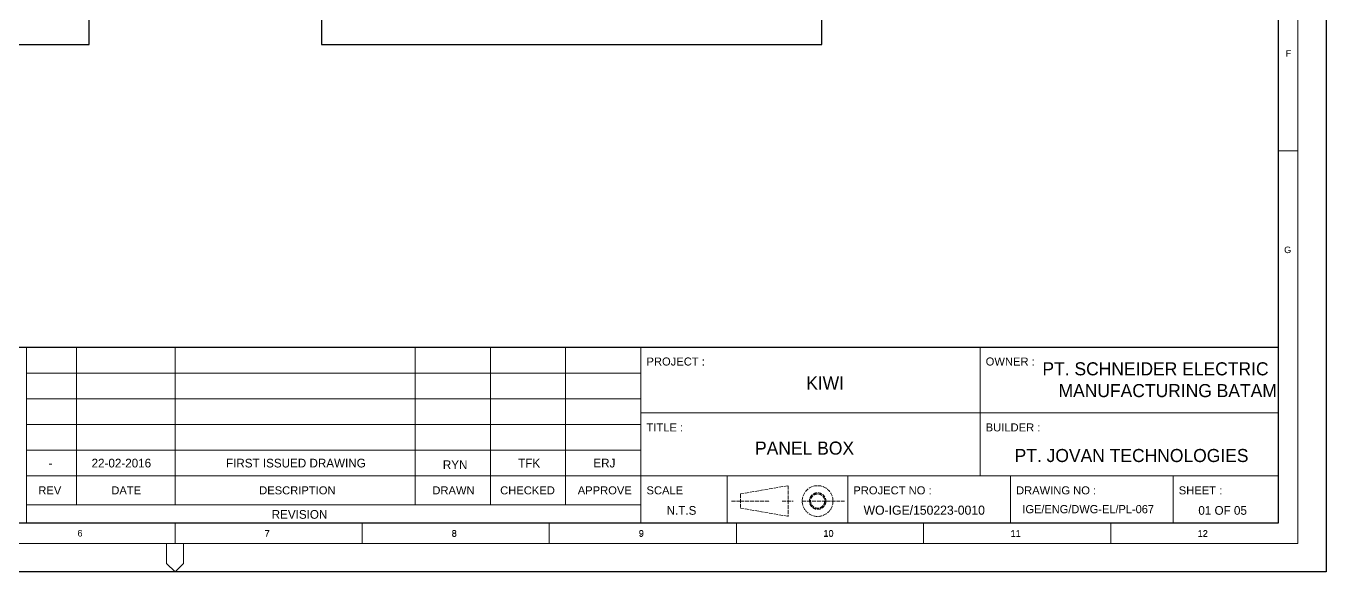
# Model space of a CAD drawing. Header units: millimetres. Extents: x 2139 to 5034, y 655 to 2700.
# Drawn here: x 3399 to 5034, y 655 to 1341 of the extents above; entities that cross this region are included whole.
import ezdxf

# ---------------------------------------------------------------- set-up
doc = ezdxf.new("R2010")
doc.units = ezdxf.units.MM
doc.linetypes.add('ACAD_ISO02W100', pattern=[15, 12, -3])
doc.layers.add('DIMENSION', color=7, linetype='Continuous', lineweight=5)
for name, color, linetype in [('FORM', 7, 'Continuous'), ('Layer2', 7, 'ACAD_ISO02W100'), ('TITL-BLK', 7, 'Continuous')]:
    doc.layers.add(name, color=color, linetype=linetype)
doc.styles.add('ARIAL', font='arial.ttf')
doc.styles.get("Standard").update_dxf_attribs({"font": 'arial.ttf'})

# ---------------------------------------------------------------- blocks, each defined once
blk = doc.blocks.new('A$C6D947769')
at = {"lineweight": 9}
for p, q in [((6930, 1294.5), (6990.6, 1294.5)), ((3081.9, 691), (3081.9, 149.5)), ((3081.9, 691), (4830.3, 691)), ((3236, 206), (3236, 691)), ((3538.6, 691), (3538.6, 206)), ((4276.7, 691), (4276.7, 206)), ((4508.1, 691), (4508.1, 206)), ((4739.5, 691), (4739.5, 206)), ((4970.9, 691), (4970.9, 149.5)), ((3081.9, 610.9), (4970.9, 610.9)), ((3081.9, 531.9), (4970.9, 531.9)), ((4970.9, 488.6), (6930, 488.6)), ((3081.9, 452.9), (4970.9, 452.9)), ((3081.9, 374), (4970.9, 374)), ((3081.9, 295), (4970.9, 295)), ((4970.9, 295), (6930, 295)), ((5236, 295), (5236, 149.5)), ((5606.8, 295), (5606.8, 149.5)), ((6107, 295), (6107, 149.5)), ((6607.2, 295), (6607.2, 149.5)), ((3081.9, 206), (4970.9, 206)), ((3538.6, 88.8), (3538.6, 149.5)), ((4113.9, 88.8), (4113.9, 149.5)), ((4113.9, 87.6), (4113.9, 148.3)), ((4689.3, 88.8), (4689.3, 149.5)), ((4689.3, 87.6), (4689.3, 148.3)), ((5264.6, 88.8), (5264.6, 149.5)), ((5264.6, 87.6), (5264.6, 148.3)), ((5839.9, 88.8), (5839.9, 149.5)), ((5839.9, 87.6), (5839.9, 148.3)), ((6415.3, 88.8), (6415.3, 149.5)), ((6415.3, 148.3), (6415.3, 87.6)), ((3564.6, 87.6), (3512.6, 87.6)), ((3512.6, 87.6), (3512.6, 26)), ((3564.6, 26), (3564.6, 87.6)), ((6415.3, 87.6), (5839.9, 87.6)), ((3512.6, 26), (3538.6, 0)), ((3538.6, 0), (3564.6, 26))]:
    blk.add_line(p, q, dxfattribs=at)
at = {"lineweight": 30}
blk.add_line((147.3, 691), (6930, 691), dxfattribs=at)
at = {"lineweight": 9, "ltscale": 100}
blk.add_line((6013.7, 691), (6013.7, 295), dxfattribs=at)
at = {"lineweight": 30}
for points in [[(0, 4998.7), (7077.2, 4998.7), (7077.2, 0), (0, 0)], [(147.3, 4855.6), (6930, 4855.6), (6930, 149.5), (147.3, 149.5)]]:
    blk.add_lwpolyline(points, close=True, dxfattribs=at)
at = {"lineweight": 9}
blk.add_lwpolyline([(86.6, 4915), (6990.6, 4915), (6990.6, 87.6), (86.6, 87.6)], close=True, dxfattribs=at)
at = {"layer": 'DIMENSION', "lineweight": 9, "ltscale": 50}
blk.add_line((4970.9, 206), (4970.9, 149.5), dxfattribs=at)
at = {"layer": 'Layer2', "lineweight": 9}
for p, q in [((5276.8, 239.7), (5424, 265.2)), ((5424, 265.2), (5424, 170.6)), ((5276.8, 217.9), (5249.4, 217.9)), ((5276.8, 239.7), (5276.8, 196.2)), ((5276.8, 217.9), (5367.2, 217.9)), ((5405.3, 217.9), (5438.5, 217.9)), ((5466.9, 217.9), (5596.6, 217.9)), ((5276.8, 196.2), (5424, 170.6))]:
    blk.add_line(p, q, dxfattribs=at)
for radius in [47.3, 25.3, 21.8]:
    blk.add_circle((5514.2, 217.9), radius, dxfattribs=at)
at = {"lineweight": 9, "ltscale": 100}
blk.add_attdef('BUILDER:', (6013.7, 691), '', height=0.268, dxfattribs=at)
at = {"layer": 'FORM', "lineweight": 9}
for s, insert, char_height, width, attachment_point in [('F', (6970.3, 1593.4), 20.1, 40.156, 6), ('G', (6970.3, 989.9), 20.1, 40.156, 6), ('{\\Fcdm_nc|c0;REVISION}', (3835.8, 176.7), 26.77, 351.361, 4), ('6', (3246.4, 108.7), 20.1, 40.156, 8), ('7', (3821.7, 108.7), 20.1, 40.156, 8), ('7', (3821.7, 107.5), 20.1, 40.156, 8), ('8', (4397, 108.7), 20.1, 40.156, 8), ('8', (4397, 107.5), 20.1, 40.156, 8), ('9', (4972.3, 108.7), 20.1, 40.156, 8), ('9', (4972.3, 107.5), 20.1, 40.156, 8), ('10', (5547.7, 108.7), 20.08, 40.156, 8), ('10', (5547.7, 107.5), 20.08, 40.156, 8), ('11', (6123, 108.7), 20.08, 40.156, 8), ('11', (6123, 107.5), 20.08, 40.156, 8), ('12', (6698.3, 108.7), 20.08, 40.156, 8), ('12', (6698.3, 107.5), 20.08, 40.156, 8)]:
    blk.add_mtext(s, dxfattribs=dict(at, insert=insert, char_height=char_height, width=width, attachment_point=attachment_point))
at = {"layer": 'TITL-BLK', "linetype": 'Continuous', "lineweight": 30, "style": 'ARIAL'}
for s, height, p in [('PROJECT :', 24.61, (4988.1, 634.5)), ('OWNER :', 24.61, (6030.9, 634.5)), ('TITLE :', 24.61, (4988.1, 432)), ('BUILDER :', 24.61, (6030.9, 432)), ('REV', 24.61, (3118.2, 238.5)), ('DATE', 24.61, (3342.7, 238.5)), ('DESCRIPTION', 24.606, (3797.2, 238.5)), ('DRAWN', 24.61, (4329.7, 238.5)), ('CHECKED', 24.61, (4538.2, 238.5)), ('APPROVE', 24.61, (4776.7, 238.5)), ('SCALE', 24.61, (4988.1, 238.5)), ('PROJECT NO :', 24.606, (5624, 238.5)), ('DRAWING NO :', 24.606, (6124.2, 238.5)), ('SHEET :', 24.61, (6624.5, 238.5))]:
    blk.add_text(s, height=height, dxfattribs=at).set_placement(p)

msp = doc.modelspace()

# ---------------------------------------------------------------- linework, layer by layer
for points in [[(2849, 1317.8), (3478.4, 1317.8), (3478.4, 2261.9), (2849, 2261.9)], [(3770.8, 1317.8), (4400.2, 1317.8), (4400.2, 2261.9), (3770.8, 2261.9)]]:
    msp.add_lwpolyline(points, close=True)

# ---------------------------------------------------------------- block references
at = {"layer": 'DIMENSION', "ltscale": 50, "xscale": 0.4090818610681077, "yscale": 0.4090818610681077, "zscale": 0.4090818610681077}
msp.add_blockref('A$C6D947769', (2139, 654.8), dxfattribs=at)

# ---------------------------------------------------------------- texts
at = {"layer": 'FORM', "attachment_point": 4}
for s, insert, char_height, width in [('\\pi43.397;{\\Fextslim2|c0;PT. SCHNEIDER ELECTRIC \\P\\pi63.657;MANUFACTURING BATAM }', (4634.1, 896.4), 16.427, 374.812), ('\\pi162.22;{\\Fextslim2|c0;KIWI}', (4218.1, 892.4), 16.427, 374.812), ('\\pi129.36;{\\Fextslim2|c0;PANEL BOX }', (4186.7, 810.4), 16.427, 374.812), ('\\pi43.397;{\\Fextslim2|c0;PT. JOVAN TECHNOLOGIES }', (4599.1, 801.1), 16.427, 374.812), ('\\pi27.869;{\\Fextslim2|c0;-}', (3399.7, 791.6), 10.951, 63.039), ('\\pi27.869;{\\Fextslim2|c0;-}', (3399.7, 791.6), 10.951, 63.039), ('\\pi18.824;{\\Fextslim2|c0;22-02-2016}', (3462.8, 791.6), 10.951, 123.797), ('\\pi64.096;{\\Fextslim2|c0;FIRST ISSUED DRAWING}', (3586.6, 791.6), 10.951, 301.953), ('\\pi64.096;{\\Fextslim2|c0;FIRST ISSUED DRAWING}', (3586.6, 791.6), 10.951, 301.953), ('\\pi34.917;{\\Fextslim2|c0;RYN}', (3888.5, 789.6), 10.951, 94.657), ('\\pi34.917;{\\Fextslim2|c0;TFK}', (3983.2, 791.6), 10.951, 94.657), ('\\pi34.917;{\\Fextslim2|c0;ERJ}', (4077.8, 791.6), 10.951, 94.657), ('\\pi32.318;{\\Fextslim2|c0;N.T.S}', (4172.5, 732.1), 10.951, 108.442), ('\\pi25.346;{\\Fextslim2|c0;WO-IGE/150223-0010}', (4427.2, 732.4), 11.469, 214.324), ('\\pi10.468;{\\Fextslim2|c0;IGE/ENG/DWG-EL/PL-067}', (4641.8, 733.7), 10.365, 193.687), ('\\pi31.695;{\\Fextslim2|c0;01 OF 05}', (4841.9, 732.1), 10.951, 132.017)]:
    msp.add_mtext(s, dxfattribs=dict(at, insert=insert, char_height=char_height, width=width))

doc.saveas('drawing.dxf')
